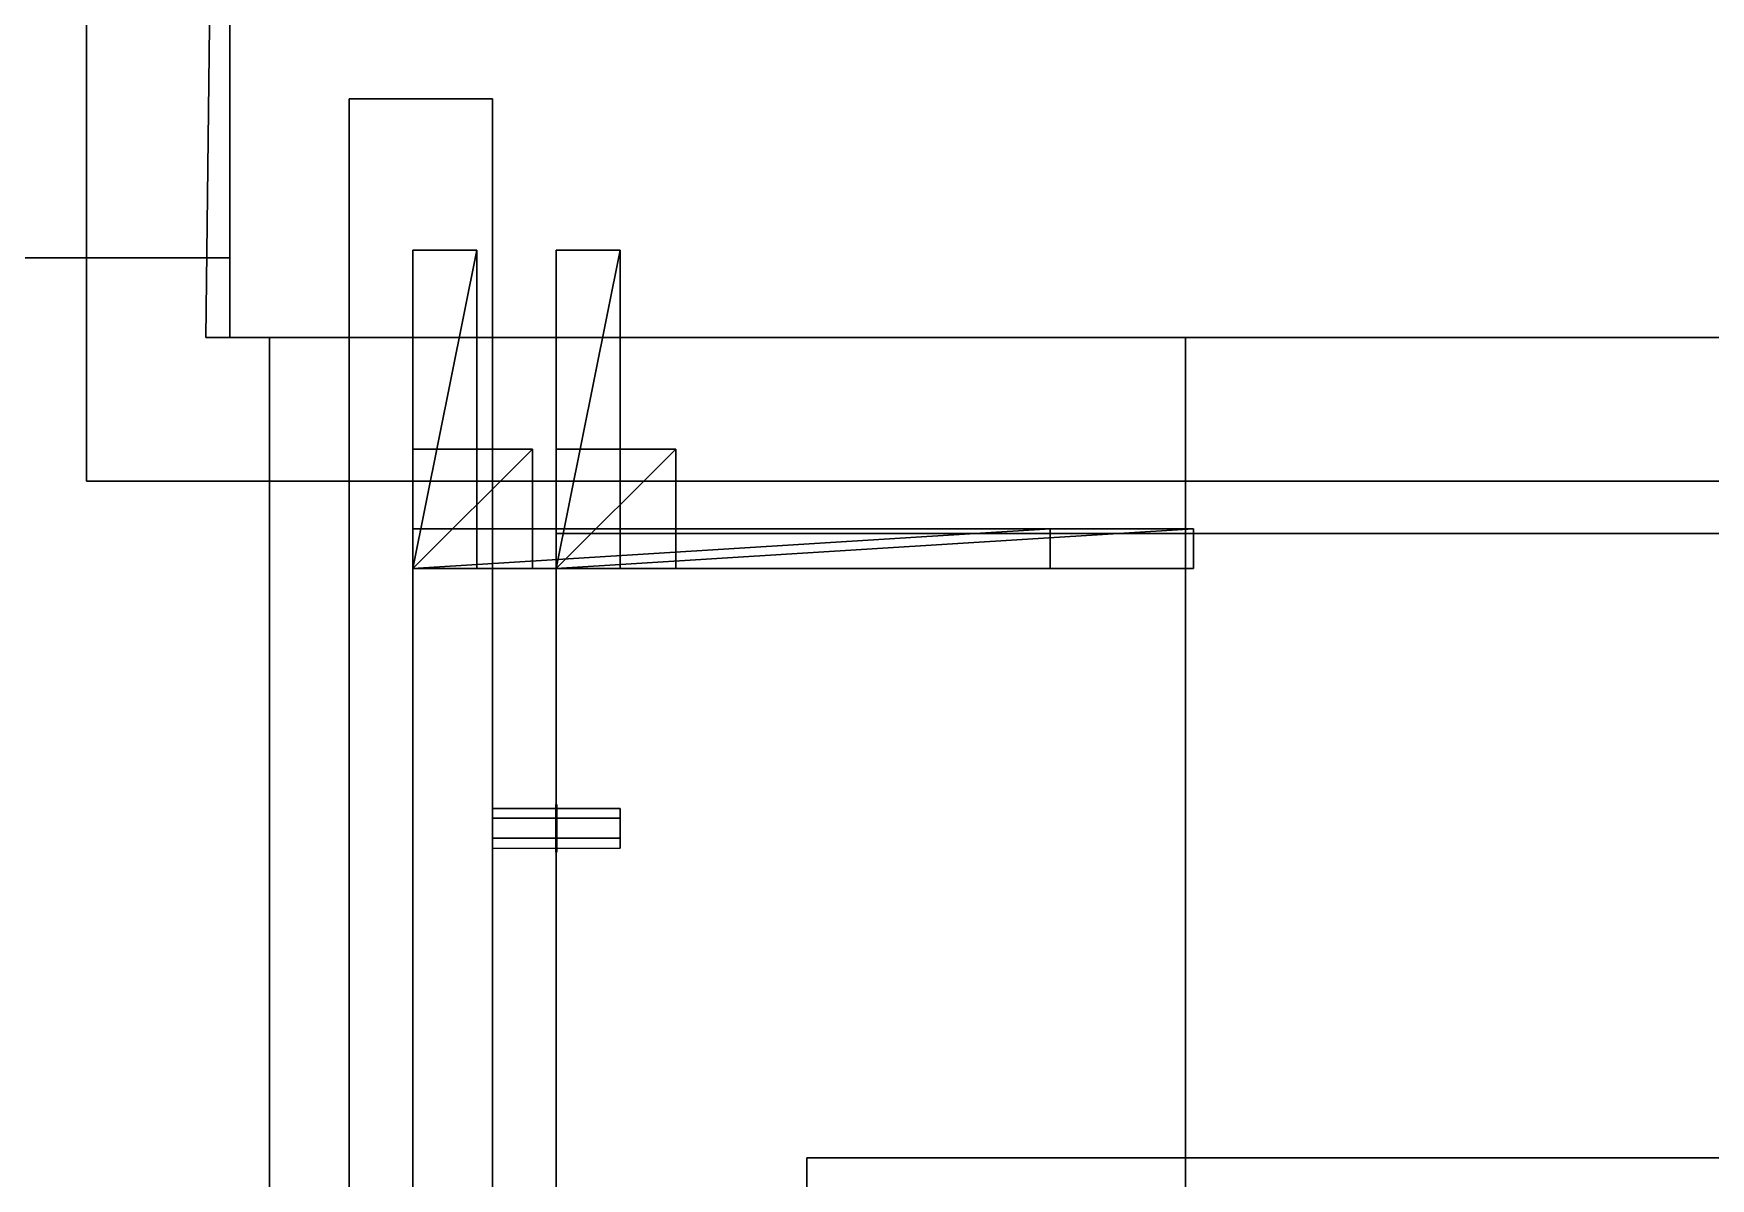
# Model space of a CAD drawing. Extents: x 0 to 6014, y -2463 to 0.
# Drawn here: x 908.4 to 1118.9, y -535.6 to -391.8 of the extents above; entities that cross this region are included whole.
import ezdxf

# ---------------------------------------------------------------- set-up
doc = ezdxf.new("R2010")
doc.units = 0
for name, color, linetype in [('LAYER0', 7, 'CONTINUOUS'), ('LAYER1', 7, 'CONTINUOUS'), ('LAYER280', 251, 'CONTINUOUS'), ('LAYER281', 251, 'CONTINUOUS'), ('LAYER292', 34, 'CONTINUOUS'), ('LAYER301', 34, 'CONTINUOUS'), ('LAYER302', 34, 'CONTINUOUS'), ('LAYER303', 34, 'CONTINUOUS'), ('LAYER305', 2, 'CONTINUOUS'), ('LAYER306', 39, 'CONTINUOUS'), ('LAYER307', 253, 'CONTINUOUS'), ('LAYER308', 253, 'CONTINUOUS'), ('LAYER309', 253, 'CONTINUOUS'), ('LAYER310', 253, 'CONTINUOUS'), ('LAYER311', 253, 'CONTINUOUS'), ('LAYER312', 253, 'CONTINUOUS'), ('LAYER327', 7, 'CONTINUOUS'), ('LAYER328', 34, 'CONTINUOUS'), ('LAYER380', 34, 'CONTINUOUS'), ('LAYER383', 7, 'CONTINUOUS'), ('LAYER394', 7, 'CONTINUOUS'), ('LAYER395', 2, 'CONTINUOUS'), ('LAYER396', 7, 'CONTINUOUS'), ('LAYER397', 253, 'CONTINUOUS'), ('LAYER398', 253, 'CONTINUOUS'), ('LAYER399', 253, 'CONTINUOUS'), ('LAYER400', 253, 'CONTINUOUS'), ('LAYER401', 253, 'CONTINUOUS'), ('LAYER402', 253, 'CONTINUOUS'), ('LAYER403', 7, 'CONTINUOUS'), ('LAYER406', 7, 'CONTINUOUS'), ('LAYER407', 7, 'CONTINUOUS'), ('LAYER409', 254, 'CONTINUOUS'), ('LAYER422', 250, 'CONTINUOUS'), ('LAYER565', 7, 'CONTINUOUS'), ('LAYER568', 7, 'CONTINUOUS')]:
    doc.layers.add(name, color=color, linetype=linetype)

msp = doc.modelspace()

# ---------------------------------------------------------------- linework, layer by layer
at = {"layer": 'LAYER0'}
for points, invisible_edges in [([(1065, -20), (0, -1850), (0, -20), (1065, -20)], 1), ([(0, -1850), (1065, -20), (1065, -275), (0, -1850)], 5), ([(2107, -1850, 5), (0, -20, 5), (0, -1850, 5), (2107, -1850, 5)], 1), ([(0, -20, 5), (2107, -1850, 5), (1065, -275, 5), (0, -20, 5)], 7), ([(0, -1850), (1065, -275), (2107, -1850), (0, -1850)], 3), ([(2107, -1850), (1065, -275), (1510, -275), (2107, -1850)], 5), ([(1065, -275, 5), (2107, -1850, 5), (1510, -275, 5), (1065, -275, 5)], 3)]:
    msp.add_3dface(points, dxfattribs=dict(at, invisible_edges=invisible_edges))
at = {"layer": 'LAYER1'}
for points, invisible_edges in [([(933, -170, 5), (1083, -20, 5), (933, -430, 5), (933, -170, 5)], 3), ([(933, -430, 5), (1083, -20, 5), (1083, -280, 5), (933, -430, 5)], 5), ([(933, -170, 2554), (933, -430, 5), (933, -430, 2554), (933, -170, 2554)], 1), ([(933, -430, 5), (933, -170, 2554), (933, -170, 5), (933, -430, 5)], 1), ([(933, -430, 5), (1083, -280, 5), (1658, -430, 5), (933, -430, 5)], 3), ([(1658, -430, 5), (1083, -280, 5), (1508, -280, 5), (1658, -430, 5)], 5), ([(1658, -430, 2554), (933, -430, 5), (1658, -430, 5), (1658, -430, 2554)], 1), ([(933, -430, 5), (1658, -430, 2554), (933, -430, 2554), (933, -430, 5)], 1)]:
    msp.add_3dface(points, dxfattribs=dict(at, invisible_edges=invisible_edges))
at = {"layer": 'LAYER280', "invisible_edges": 1}
for points in [[(933, -170, 1505), (253, -420, 1505), (253, -170, 1505), (933, -170, 1505)], [(253, -420, 1505), (933, -170, 1505), (933, -420, 1505), (253, -420, 1505)], [(933, -420, 1530), (253, -170, 1530), (253, -420, 1530), (933, -420, 1530)], [(253, -170, 1530), (933, -420, 1530), (933, -170, 1530), (253, -170, 1530)], [(933, -170, 1505), (933, -420, 1530), (933, -420, 1505), (933, -170, 1505)], [(933, -420, 1530), (933, -170, 1505), (933, -170, 1530), (933, -420, 1530)], [(933, -420, 1530), (253, -420, 1505), (933, -420, 1505), (933, -420, 1530)], [(253, -420, 1505), (933, -420, 1530), (253, -420, 1530), (253, -420, 1505)]]:
    msp.add_3dface(points, dxfattribs=at)
at = {"layer": 'LAYER281', "invisible_edges": 1}
for points in [[(933, -170, 1930), (253, -420, 1930), (253, -170, 1930), (933, -170, 1930)], [(253, -420, 1930), (933, -170, 1930), (933, -420, 1930), (253, -420, 1930)], [(933, -420, 1955), (253, -170, 1955), (253, -420, 1955), (933, -420, 1955)], [(253, -170, 1955), (933, -420, 1955), (933, -170, 1955), (253, -170, 1955)], [(933, -170, 1930), (933, -420, 1955), (933, -420, 1930), (933, -170, 1930)], [(933, -420, 1955), (933, -170, 1930), (933, -170, 1955), (933, -420, 1955)], [(933, -420, 1955), (253, -420, 1930), (933, -420, 1930), (933, -420, 1955)], [(253, -420, 1930), (933, -420, 1955), (253, -420, 1955), (253, -420, 1930)]]:
    msp.add_3dface(points, dxfattribs=at)
at = {"layer": 'LAYER292', "invisible_edges": 1}
for points in [[(1640, -430, 2364), (956, -430, 2244), (956, -430, 2364), (1640, -430, 2364)], [(956, -430, 2244), (1640, -430, 2364), (1640, -430, 2244), (956, -430, 2244)], [(956, -448, 2364), (956, -430, 2244), (956, -448, 2244), (956, -448, 2364)], [(956, -430, 2244), (956, -448, 2364), (956, -430, 2364), (956, -430, 2244)], [(1640, -448, 2244), (956, -430, 2244), (1640, -430, 2244), (1640, -448, 2244)], [(956, -430, 2244), (1640, -448, 2244), (956, -448, 2244), (956, -430, 2244)], [(956, -448, 2364), (1640, -430, 2364), (956, -430, 2364), (956, -448, 2364)], [(1640, -430, 2364), (956, -448, 2364), (1640, -448, 2364), (1640, -430, 2364)], [(1640, -448, 2244), (956, -448, 2364), (956, -448, 2244), (1640, -448, 2244)], [(956, -448, 2364), (1640, -448, 2244), (1640, -448, 2364), (956, -448, 2364)]]:
    msp.add_3dface(points, dxfattribs=at)
at = {"layer": 'LAYER301', "invisible_edges": 1}
for points in [[(1640, -430, 1373), (956, -630, 1373), (956, -430, 1373), (1640, -430, 1373)], [(956, -630, 1373), (1640, -430, 1373), (1640, -630, 1373), (956, -630, 1373)], [(956, -430, 1391), (956, -630, 1373), (956, -630, 1391), (956, -430, 1391)], [(956, -630, 1373), (956, -430, 1391), (956, -430, 1373), (956, -630, 1373)], [(956, -430, 1391), (1640, -430, 1373), (956, -430, 1373), (956, -430, 1391)], [(1640, -430, 1373), (956, -430, 1391), (1640, -430, 1391), (1640, -430, 1373)], [(1640, -630, 1391), (956, -430, 1391), (956, -630, 1391), (1640, -630, 1391)], [(956, -430, 1391), (1640, -630, 1391), (1640, -430, 1391), (956, -430, 1391)]]:
    msp.add_3dface(points, dxfattribs=at)
at = {"layer": 'LAYER302', "invisible_edges": 1}
for points in [[(956, -430, 2382), (1640, -630, 2382), (1640, -430, 2382), (956, -430, 2382)], [(1640, -630, 2382), (956, -430, 2382), (956, -630, 2382), (1640, -630, 2382)], [(956, -430, 2382), (956, -630, 2364), (956, -630, 2382), (956, -430, 2382)], [(956, -630, 2364), (956, -430, 2382), (956, -430, 2364), (956, -630, 2364)], [(1640, -430, 2364), (956, -430, 2382), (1640, -430, 2382), (1640, -430, 2364)], [(956, -430, 2382), (1640, -430, 2364), (956, -430, 2364), (956, -430, 2382)], [(956, -630, 2364), (1640, -430, 2364), (1640, -630, 2364), (956, -630, 2364)], [(1640, -430, 2364), (956, -630, 2364), (956, -430, 2364), (1640, -430, 2364)]]:
    msp.add_3dface(points, dxfattribs=at)
at = {"layer": 'LAYER303', "invisible_edges": 1}
for points in [[(938, -430, 1372), (956, -630, 1372), (938, -630, 1372), (938, -430, 1372)], [(956, -630, 1372), (938, -430, 1372), (956, -430, 1372), (956, -630, 1372)], [(956, -430, 2383), (938, -630, 2383), (956, -630, 2383), (956, -430, 2383)], [(938, -630, 2383), (956, -430, 2383), (938, -430, 2383), (938, -630, 2383)], [(938, -430, 1372), (956, -430, 2383), (956, -430, 1372), (938, -430, 1372)], [(956, -430, 2383), (938, -430, 1372), (938, -430, 2383), (956, -430, 2383)], [(938, -630, 2383), (938, -430, 1372), (938, -630, 1372), (938, -630, 2383)], [(938, -430, 1372), (938, -630, 2383), (938, -430, 2383), (938, -430, 1372)], [(956, -430, 2383), (956, -630, 1372), (956, -430, 1372), (956, -430, 2383)], [(956, -630, 1372), (956, -430, 2383), (956, -630, 2383), (956, -630, 1372)]]:
    msp.add_3dface(points, dxfattribs=at)
at = {"layer": 'LAYER305'}
for points in [[(1036, -459, 2341), (1036, -454, 2341), (956, -459, 2341), (1036, -459, 2341)], [(956, -459, 2341), (1036, -454, 2341), (956, -454, 2341), (956, -459, 2341)], [(956, -459, 2341), (956, -454, 2341), (956, -459, 2318), (956, -459, 2341)], [(956, -459, 2318), (956, -454, 2341), (956, -454, 2318), (956, -459, 2318)], [(1036, -459, 2318), (956, -459, 2318), (1036, -454, 2318), (1036, -459, 2318)], [(1036, -454, 2318), (956, -459, 2318), (956, -454, 2318), (1036, -454, 2318)], [(1036, -454, 2318), (956, -454, 2318), (1036, -454, 2341), (1036, -454, 2318)], [(1036, -454, 2341), (956, -454, 2318), (956, -454, 2341), (1036, -454, 2341)], [(1036, -459, 2318), (1036, -454, 2318), (1036, -459, 2341), (1036, -459, 2318)], [(1036, -459, 2341), (1036, -454, 2318), (1036, -454, 2341), (1036, -459, 2341)], [(1036, -459, 2341), (956, -459, 2341), (1036, -459, 2318), (1036, -459, 2341)], [(1036, -459, 2318), (956, -459, 2341), (956, -459, 2318), (1036, -459, 2318)]]:
    msp.add_3dface(points, dxfattribs=at)
at = {"layer": 'LAYER306', "invisible_edges": 1}
for points in [[(956, -454, 2341), (1036, -459, 2341), (1036, -454, 2341), (956, -454, 2341)], [(1036, -459, 2341), (956, -454, 2341), (956, -459, 2341), (1036, -459, 2341)], [(956, -459, 2318), (1036, -454, 2318), (1036, -459, 2318), (956, -459, 2318)], [(1036, -454, 2318), (956, -459, 2318), (956, -454, 2318), (1036, -454, 2318)], [(956, -454, 2341), (956, -459, 2318), (956, -459, 2341), (956, -454, 2341)], [(956, -459, 2318), (956, -454, 2341), (956, -454, 2318), (956, -459, 2318)], [(1036, -454, 2318), (956, -454, 2341), (1036, -454, 2341), (1036, -454, 2318)], [(956, -454, 2341), (1036, -454, 2318), (956, -454, 2318), (956, -454, 2341)], [(1036, -454, 2318), (1036, -459, 2341), (1036, -459, 2318), (1036, -454, 2318)], [(1036, -459, 2341), (1036, -454, 2318), (1036, -454, 2341), (1036, -459, 2341)], [(956, -459, 2318), (1036, -459, 2341), (956, -459, 2341), (956, -459, 2318)], [(1036, -459, 2341), (956, -459, 2318), (1036, -459, 2318), (1036, -459, 2341)]]:
    msp.add_3dface(points, dxfattribs=at)
at = {"layer": 'LAYER307'}
for points in [[(971, -459, 2341), (971, -444, 2341), (956, -459, 2341), (971, -459, 2341)], [(956, -459, 2341), (971, -444, 2341), (956, -444, 2341), (956, -459, 2341)], [(956, -459, 2341), (956, -444, 2341), (956, -459, 2326), (956, -459, 2341)], [(956, -459, 2326), (956, -444, 2341), (956, -444, 2326), (956, -459, 2326)], [(971, -459, 2326), (956, -459, 2326), (971, -444, 2326), (971, -459, 2326)], [(971, -444, 2326), (956, -459, 2326), (956, -444, 2326), (971, -444, 2326)], [(971, -444, 2326), (956, -444, 2326), (971, -444, 2341), (971, -444, 2326)], [(971, -444, 2341), (956, -444, 2326), (956, -444, 2341), (971, -444, 2341)], [(971, -459, 2326), (971, -444, 2326), (971, -459, 2341), (971, -459, 2326)], [(971, -459, 2341), (971, -444, 2326), (971, -444, 2341), (971, -459, 2341)], [(971, -459, 2341), (956, -459, 2341), (971, -459, 2326), (971, -459, 2341)], [(971, -459, 2326), (956, -459, 2341), (956, -459, 2326), (971, -459, 2326)]]:
    msp.add_3dface(points, dxfattribs=at)
at = {"layer": 'LAYER308'}
for points in [[(971, -459, 2341), (971, -444, 2341), (956, -459, 2341), (971, -459, 2341)], [(956, -459, 2341), (971, -444, 2341), (956, -444, 2341), (956, -459, 2341)], [(956, -459, 2341), (956, -444, 2341), (956, -459, 2326), (956, -459, 2341)], [(956, -459, 2326), (956, -444, 2341), (956, -444, 2326), (956, -459, 2326)], [(971, -459, 2326), (956, -459, 2326), (971, -444, 2326), (971, -459, 2326)], [(971, -444, 2326), (956, -459, 2326), (956, -444, 2326), (971, -444, 2326)], [(971, -444, 2326), (956, -444, 2326), (971, -444, 2341), (971, -444, 2326)], [(971, -444, 2341), (956, -444, 2326), (956, -444, 2341), (971, -444, 2341)], [(971, -459, 2326), (971, -444, 2326), (971, -459, 2341), (971, -459, 2326)], [(971, -459, 2341), (971, -444, 2326), (971, -444, 2341), (971, -459, 2341)], [(971, -459, 2341), (956, -459, 2341), (971, -459, 2326), (971, -459, 2341)], [(971, -459, 2326), (956, -459, 2341), (956, -459, 2326), (971, -459, 2326)]]:
    msp.add_3dface(points, dxfattribs=at)
at = {"layer": 'LAYER309'}
for points in [[(971, -459, 2341), (971, -444, 2341), (956, -459, 2341), (971, -459, 2341)], [(956, -459, 2341), (971, -444, 2341), (956, -444, 2341), (956, -459, 2341)], [(956, -459, 2341), (956, -444, 2341), (956, -459, 2326), (956, -459, 2341)], [(956, -459, 2326), (956, -444, 2341), (956, -444, 2326), (956, -459, 2326)], [(971, -459, 2326), (956, -459, 2326), (971, -444, 2326), (971, -459, 2326)], [(971, -444, 2326), (956, -459, 2326), (956, -444, 2326), (971, -444, 2326)], [(971, -444, 2326), (956, -444, 2326), (971, -444, 2341), (971, -444, 2326)], [(971, -444, 2341), (956, -444, 2326), (956, -444, 2341), (971, -444, 2341)], [(971, -459, 2326), (971, -444, 2326), (971, -459, 2341), (971, -459, 2326)], [(971, -459, 2341), (971, -444, 2326), (971, -444, 2341), (971, -459, 2341)], [(971, -459, 2341), (956, -459, 2341), (971, -459, 2326), (971, -459, 2341)], [(971, -459, 2326), (956, -459, 2341), (956, -459, 2326), (971, -459, 2326)]]:
    msp.add_3dface(points, dxfattribs=at)
at = {"layer": 'LAYER310'}
for points in [[(971, -459, 2341), (971, -444, 2341), (956, -459, 2341), (971, -459, 2341)], [(956, -459, 2341), (971, -444, 2341), (956, -444, 2341), (956, -459, 2341)], [(956, -459, 2341), (956, -444, 2341), (956, -459, 2326), (956, -459, 2341)], [(956, -459, 2326), (956, -444, 2341), (956, -444, 2326), (956, -459, 2326)], [(971, -459, 2326), (956, -459, 2326), (971, -444, 2326), (971, -459, 2326)], [(971, -444, 2326), (956, -459, 2326), (956, -444, 2326), (971, -444, 2326)], [(971, -444, 2326), (956, -444, 2326), (971, -444, 2341), (971, -444, 2326)], [(971, -444, 2341), (956, -444, 2326), (956, -444, 2341), (971, -444, 2341)], [(971, -459, 2326), (971, -444, 2326), (971, -459, 2341), (971, -459, 2326)], [(971, -459, 2341), (971, -444, 2326), (971, -444, 2341), (971, -459, 2341)], [(971, -459, 2341), (956, -459, 2341), (971, -459, 2326), (971, -459, 2341)], [(971, -459, 2326), (956, -459, 2341), (956, -459, 2326), (971, -459, 2326)]]:
    msp.add_3dface(points, dxfattribs=at)
at = {"layer": 'LAYER311'}
for points in [[(964, -459, 2341), (964, -419, 2341), (956, -459, 2341), (964, -459, 2341)], [(956, -459, 2341), (964, -419, 2341), (956, -419, 2341), (956, -459, 2341)], [(956, -459, 2341), (956, -419, 2341), (956, -459, 2333), (956, -459, 2341)], [(956, -459, 2333), (956, -419, 2341), (956, -419, 2333), (956, -459, 2333)], [(964, -459, 2333), (956, -459, 2333), (964, -419, 2333), (964, -459, 2333)], [(964, -419, 2333), (956, -459, 2333), (956, -419, 2333), (964, -419, 2333)], [(964, -419, 2333), (956, -419, 2333), (964, -419, 2341), (964, -419, 2333)], [(964, -419, 2341), (956, -419, 2333), (956, -419, 2341), (964, -419, 2341)], [(964, -459, 2333), (964, -419, 2333), (964, -459, 2341), (964, -459, 2333)], [(964, -459, 2341), (964, -419, 2333), (964, -419, 2341), (964, -459, 2341)], [(964, -459, 2341), (956, -459, 2341), (964, -459, 2333), (964, -459, 2341)], [(964, -459, 2333), (956, -459, 2341), (956, -459, 2333), (964, -459, 2333)]]:
    msp.add_3dface(points, dxfattribs=at)
at = {"layer": 'LAYER312'}
for points in [[(1036, -459, 2341), (1036, -454, 2341), (956, -459, 2341), (1036, -459, 2341)], [(956, -459, 2341), (1036, -454, 2341), (956, -454, 2341), (956, -459, 2341)], [(956, -459, 2341), (956, -454, 2341), (956, -459, 2325), (956, -459, 2341)], [(956, -459, 2325), (956, -454, 2341), (956, -454, 2325), (956, -459, 2325)], [(1036, -459, 2325), (956, -459, 2325), (1036, -454, 2325), (1036, -459, 2325)], [(1036, -454, 2325), (956, -459, 2325), (956, -454, 2325), (1036, -454, 2325)], [(1036, -454, 2325), (956, -454, 2325), (1036, -454, 2341), (1036, -454, 2325)], [(1036, -454, 2341), (956, -454, 2325), (956, -454, 2341), (1036, -454, 2341)], [(1036, -459, 2325), (1036, -454, 2325), (1036, -459, 2341), (1036, -459, 2325)], [(1036, -459, 2341), (1036, -454, 2325), (1036, -454, 2341), (1036, -459, 2341)], [(1036, -459, 2341), (956, -459, 2341), (1036, -459, 2325), (1036, -459, 2341)], [(1036, -459, 2325), (956, -459, 2341), (956, -459, 2325), (1036, -459, 2325)]]:
    msp.add_3dface(points, dxfattribs=at)
at = {"layer": 'LAYER327', "invisible_edges": 1}
for points in [[(1053, -430, 1495), (1423, -430, 2065), (1423, -430, 1495), (1053, -430, 1495)], [(1423, -430, 2065), (1053, -430, 1495), (1053, -430, 2065), (1423, -430, 2065)], [(1053, -595, 2065), (1423, -430, 2065), (1053, -430, 2065), (1053, -595, 2065)], [(1423, -430, 2065), (1053, -595, 2065), (1423, -595, 2065), (1423, -430, 2065)], [(1053, -430, 1495), (1053, -595, 2065), (1053, -430, 2065), (1053, -430, 1495)], [(1053, -595, 2065), (1053, -430, 1495), (1053, -595, 1495), (1053, -595, 2065)], [(1423, -595, 1495), (1053, -430, 1495), (1423, -430, 1495), (1423, -595, 1495)], [(1053, -430, 1495), (1423, -595, 1495), (1053, -595, 1495), (1053, -430, 1495)]]:
    msp.add_3dface(points, dxfattribs=at)
at = {"layer": 'LAYER328', "invisible_edges": 1}
for points in [[(948, -400, 2345), (948, -612, 2285), (948, -612, 2345), (948, -400, 2345)], [(948, -612, 2285), (948, -400, 2345), (948, -400, 2285), (948, -612, 2285)], [(966, -400, 2285), (948, -612, 2285), (948, -400, 2285), (966, -400, 2285)], [(948, -612, 2285), (966, -400, 2285), (966, -612, 2285), (948, -612, 2285)], [(948, -400, 2345), (966, -400, 2285), (948, -400, 2285), (948, -400, 2345)], [(966, -400, 2285), (948, -400, 2345), (966, -400, 2345), (966, -400, 2285)], [(966, -612, 2345), (948, -400, 2345), (948, -612, 2345), (966, -612, 2345)], [(948, -400, 2345), (966, -612, 2345), (966, -400, 2345), (948, -400, 2345)], [(966, -400, 2285), (966, -612, 2345), (966, -612, 2285), (966, -400, 2285)], [(966, -612, 2345), (966, -400, 2285), (966, -400, 2345), (966, -612, 2345)]]:
    msp.add_3dface(points, dxfattribs=at)
at = {"layer": 'LAYER380', "invisible_edges": 1}
for points in [[(1658, -430, 2383), (938, -630, 2383), (938, -430, 2383), (1658, -430, 2383)], [(938, -630, 2383), (1658, -430, 2383), (1658, -630, 2383), (938, -630, 2383)], [(938, -430, 2401), (938, -630, 2383), (938, -630, 2401), (938, -430, 2401)], [(938, -630, 2383), (938, -430, 2401), (938, -430, 2383), (938, -630, 2383)], [(938, -430, 2401), (1658, -430, 2383), (938, -430, 2383), (938, -430, 2401)], [(1658, -430, 2383), (938, -430, 2401), (1658, -430, 2401), (1658, -430, 2383)], [(1658, -630, 2401), (938, -430, 2401), (938, -630, 2401), (1658, -630, 2401)], [(938, -430, 2401), (1658, -630, 2401), (1658, -430, 2401), (938, -430, 2401)]]:
    msp.add_3dface(points, dxfattribs=at)
at = {"layer": 'LAYER383'}
for points, invisible_edges in [([(1005.45, -532.96, 895), (150, -170, 895), (3455, -170, 895), (1005.45, -532.96, 895)], 5), ([(150, -170, 895), (1005.45, -532.96, 895), (150, -833, 895), (150, -170, 895)], 3), ([(1005.45, -532.96, 915), (150, -170, 915), (1005.45, -762.3, 915), (1005.45, -532.96, 915)], 3), ([(150, -170, 915), (1005.45, -532.96, 915), (3455, -170, 915), (150, -170, 915)], 3), ([(150, -833, 915), (1005.45, -762.3, 915), (150, -170, 915), (150, -833, 915)], 3), ([(1005.45, -532.96, 895), (3455, -170, 895), (1363.41, -532.96, 895), (1005.45, -532.96, 895)], 3), ([(3455, -170, 915), (1005.45, -532.96, 915), (1363.41, -532.96, 915), (3455, -170, 915)], 5), ([(1005.45, -762.3, 895), (150, -833, 895), (1005.45, -532.96, 895), (1005.45, -762.3, 895)], 3)]:
    msp.add_3dface(points, dxfattribs=dict(at, invisible_edges=invisible_edges))
at = {"layer": 'LAYER394', "invisible_edges": 1}
for points in [[(1685, -430, 146), (974, -793, 146), (974, -430, 146), (1685, -430, 146)], [(974, -793, 146), (1685, -430, 146), (1685, -793, 146), (974, -793, 146)], [(974, -430, 164), (974, -793, 146), (974, -793, 164), (974, -430, 164)], [(974, -793, 146), (974, -430, 164), (974, -430, 146), (974, -793, 146)], [(974, -430, 164), (1685, -430, 146), (974, -430, 146), (974, -430, 164)], [(1685, -430, 146), (974, -430, 164), (1685, -430, 164), (1685, -430, 146)], [(1685, -793, 164), (974, -430, 164), (974, -793, 164), (1685, -793, 164)], [(974, -430, 164), (1685, -793, 164), (1685, -430, 164), (974, -430, 164)]]:
    msp.add_3dface(points, dxfattribs=at)
at = {"layer": 'LAYER395'}
for points in [[(1054, -459, 854), (1054, -454, 854), (974, -459, 854), (1054, -459, 854)], [(974, -459, 854), (1054, -454, 854), (974, -454, 854), (974, -459, 854)], [(974, -459, 854), (974, -454, 854), (974, -459, 831), (974, -459, 854)], [(974, -459, 831), (974, -454, 854), (974, -454, 831), (974, -459, 831)], [(1054, -459, 831), (974, -459, 831), (1054, -454, 831), (1054, -459, 831)], [(1054, -454, 831), (974, -459, 831), (974, -454, 831), (1054, -454, 831)], [(1054, -454, 831), (974, -454, 831), (1054, -454, 854), (1054, -454, 831)], [(1054, -454, 854), (974, -454, 831), (974, -454, 854), (1054, -454, 854)], [(1054, -459, 831), (1054, -454, 831), (1054, -459, 854), (1054, -459, 831)], [(1054, -459, 854), (1054, -454, 831), (1054, -454, 854), (1054, -459, 854)], [(1054, -459, 854), (974, -459, 854), (1054, -459, 831), (1054, -459, 854)], [(1054, -459, 831), (974, -459, 854), (974, -459, 831), (1054, -459, 831)]]:
    msp.add_3dface(points, dxfattribs=at)
at = {"layer": 'LAYER396', "invisible_edges": 1}
for points in [[(974, -454, 854), (1054, -459, 854), (1054, -454, 854), (974, -454, 854)], [(1054, -459, 854), (974, -454, 854), (974, -459, 854), (1054, -459, 854)], [(974, -459, 831), (1054, -454, 831), (1054, -459, 831), (974, -459, 831)], [(1054, -454, 831), (974, -459, 831), (974, -454, 831), (1054, -454, 831)], [(974, -454, 854), (974, -459, 831), (974, -459, 854), (974, -454, 854)], [(974, -459, 831), (974, -454, 854), (974, -454, 831), (974, -459, 831)], [(1054, -454, 831), (974, -454, 854), (1054, -454, 854), (1054, -454, 831)], [(974, -454, 854), (1054, -454, 831), (974, -454, 831), (974, -454, 854)], [(1054, -454, 831), (1054, -459, 854), (1054, -459, 831), (1054, -454, 831)], [(1054, -459, 854), (1054, -454, 831), (1054, -454, 854), (1054, -459, 854)], [(974, -459, 831), (1054, -459, 854), (974, -459, 854), (974, -459, 831)], [(1054, -459, 854), (974, -459, 831), (1054, -459, 831), (1054, -459, 854)]]:
    msp.add_3dface(points, dxfattribs=at)
at = {"layer": 'LAYER397'}
for points in [[(989, -459, 854), (989, -444, 854), (974, -459, 854), (989, -459, 854)], [(974, -459, 854), (989, -444, 854), (974, -444, 854), (974, -459, 854)], [(974, -459, 854), (974, -444, 854), (974, -459, 839), (974, -459, 854)], [(974, -459, 839), (974, -444, 854), (974, -444, 839), (974, -459, 839)], [(989, -459, 839), (974, -459, 839), (989, -444, 839), (989, -459, 839)], [(989, -444, 839), (974, -459, 839), (974, -444, 839), (989, -444, 839)], [(989, -444, 839), (974, -444, 839), (989, -444, 854), (989, -444, 839)], [(989, -444, 854), (974, -444, 839), (974, -444, 854), (989, -444, 854)], [(989, -459, 839), (989, -444, 839), (989, -459, 854), (989, -459, 839)], [(989, -459, 854), (989, -444, 839), (989, -444, 854), (989, -459, 854)], [(989, -459, 854), (974, -459, 854), (989, -459, 839), (989, -459, 854)], [(989, -459, 839), (974, -459, 854), (974, -459, 839), (989, -459, 839)]]:
    msp.add_3dface(points, dxfattribs=at)
at = {"layer": 'LAYER398'}
for points in [[(989, -459, 854), (989, -444, 854), (974, -459, 854), (989, -459, 854)], [(974, -459, 854), (989, -444, 854), (974, -444, 854), (974, -459, 854)], [(974, -459, 854), (974, -444, 854), (974, -459, 839), (974, -459, 854)], [(974, -459, 839), (974, -444, 854), (974, -444, 839), (974, -459, 839)], [(989, -459, 839), (974, -459, 839), (989, -444, 839), (989, -459, 839)], [(989, -444, 839), (974, -459, 839), (974, -444, 839), (989, -444, 839)], [(989, -444, 839), (974, -444, 839), (989, -444, 854), (989, -444, 839)], [(989, -444, 854), (974, -444, 839), (974, -444, 854), (989, -444, 854)], [(989, -459, 839), (989, -444, 839), (989, -459, 854), (989, -459, 839)], [(989, -459, 854), (989, -444, 839), (989, -444, 854), (989, -459, 854)], [(989, -459, 854), (974, -459, 854), (989, -459, 839), (989, -459, 854)], [(989, -459, 839), (974, -459, 854), (974, -459, 839), (989, -459, 839)]]:
    msp.add_3dface(points, dxfattribs=at)
at = {"layer": 'LAYER399'}
for points in [[(989, -459, 854), (989, -444, 854), (974, -459, 854), (989, -459, 854)], [(974, -459, 854), (989, -444, 854), (974, -444, 854), (974, -459, 854)], [(974, -459, 854), (974, -444, 854), (974, -459, 839), (974, -459, 854)], [(974, -459, 839), (974, -444, 854), (974, -444, 839), (974, -459, 839)], [(989, -459, 839), (974, -459, 839), (989, -444, 839), (989, -459, 839)], [(989, -444, 839), (974, -459, 839), (974, -444, 839), (989, -444, 839)], [(989, -444, 839), (974, -444, 839), (989, -444, 854), (989, -444, 839)], [(989, -444, 854), (974, -444, 839), (974, -444, 854), (989, -444, 854)], [(989, -459, 839), (989, -444, 839), (989, -459, 854), (989, -459, 839)], [(989, -459, 854), (989, -444, 839), (989, -444, 854), (989, -459, 854)], [(989, -459, 854), (974, -459, 854), (989, -459, 839), (989, -459, 854)], [(989, -459, 839), (974, -459, 854), (974, -459, 839), (989, -459, 839)]]:
    msp.add_3dface(points, dxfattribs=at)
at = {"layer": 'LAYER400'}
for points in [[(989, -459, 854), (989, -444, 854), (974, -459, 854), (989, -459, 854)], [(974, -459, 854), (989, -444, 854), (974, -444, 854), (974, -459, 854)], [(974, -459, 854), (974, -444, 854), (974, -459, 839), (974, -459, 854)], [(974, -459, 839), (974, -444, 854), (974, -444, 839), (974, -459, 839)], [(989, -459, 839), (974, -459, 839), (989, -444, 839), (989, -459, 839)], [(989, -444, 839), (974, -459, 839), (974, -444, 839), (989, -444, 839)], [(989, -444, 839), (974, -444, 839), (989, -444, 854), (989, -444, 839)], [(989, -444, 854), (974, -444, 839), (974, -444, 854), (989, -444, 854)], [(989, -459, 839), (989, -444, 839), (989, -459, 854), (989, -459, 839)], [(989, -459, 854), (989, -444, 839), (989, -444, 854), (989, -459, 854)], [(989, -459, 854), (974, -459, 854), (989, -459, 839), (989, -459, 854)], [(989, -459, 839), (974, -459, 854), (974, -459, 839), (989, -459, 839)]]:
    msp.add_3dface(points, dxfattribs=at)
at = {"layer": 'LAYER401'}
for points in [[(982, -459, 854), (982, -419, 854), (974, -459, 854), (982, -459, 854)], [(974, -459, 854), (982, -419, 854), (974, -419, 854), (974, -459, 854)], [(974, -459, 854), (974, -419, 854), (974, -459, 846), (974, -459, 854)], [(974, -459, 846), (974, -419, 854), (974, -419, 846), (974, -459, 846)], [(982, -459, 846), (974, -459, 846), (982, -419, 846), (982, -459, 846)], [(982, -419, 846), (974, -459, 846), (974, -419, 846), (982, -419, 846)], [(982, -419, 846), (974, -419, 846), (982, -419, 854), (982, -419, 846)], [(982, -419, 854), (974, -419, 846), (974, -419, 854), (982, -419, 854)], [(982, -459, 846), (982, -419, 846), (982, -459, 854), (982, -459, 846)], [(982, -459, 854), (982, -419, 846), (982, -419, 854), (982, -459, 854)], [(982, -459, 854), (974, -459, 854), (982, -459, 846), (982, -459, 854)], [(982, -459, 846), (974, -459, 854), (974, -459, 846), (982, -459, 846)]]:
    msp.add_3dface(points, dxfattribs=at)
at = {"layer": 'LAYER402'}
for points in [[(1054, -459, 854), (1054, -454, 854), (974, -459, 854), (1054, -459, 854)], [(974, -459, 854), (1054, -454, 854), (974, -454, 854), (974, -459, 854)], [(974, -459, 854), (974, -454, 854), (974, -459, 838), (974, -459, 854)], [(974, -459, 838), (974, -454, 854), (974, -454, 838), (974, -459, 838)], [(1054, -459, 838), (974, -459, 838), (1054, -454, 838), (1054, -459, 838)], [(1054, -454, 838), (974, -459, 838), (974, -454, 838), (1054, -454, 838)], [(1054, -454, 838), (974, -454, 838), (1054, -454, 854), (1054, -454, 838)], [(1054, -454, 854), (974, -454, 838), (974, -454, 854), (1054, -454, 854)], [(1054, -459, 838), (1054, -454, 838), (1054, -459, 854), (1054, -459, 838)], [(1054, -459, 854), (1054, -454, 838), (1054, -454, 854), (1054, -459, 854)], [(1054, -459, 854), (974, -459, 854), (1054, -459, 838), (1054, -459, 854)], [(1054, -459, 838), (974, -459, 854), (974, -459, 838), (1054, -459, 838)]]:
    msp.add_3dface(points, dxfattribs=at)
at = {"layer": 'LAYER403', "invisible_edges": 1}
for points in [[(956, -430, 145), (974, -793, 145), (956, -793, 145), (956, -430, 145)], [(974, -793, 145), (956, -430, 145), (974, -430, 145), (974, -793, 145)], [(974, -430, 895), (956, -793, 895), (974, -793, 895), (974, -430, 895)], [(956, -793, 895), (974, -430, 895), (956, -430, 895), (956, -793, 895)], [(956, -430, 145), (974, -430, 895), (974, -430, 145), (956, -430, 145)], [(974, -430, 895), (956, -430, 145), (956, -430, 895), (974, -430, 895)], [(956, -793, 895), (956, -430, 145), (956, -793, 145), (956, -793, 895)], [(956, -430, 145), (956, -793, 895), (956, -430, 895), (956, -430, 145)], [(974, -430, 895), (974, -793, 145), (974, -430, 145), (974, -430, 895)], [(974, -793, 145), (974, -430, 895), (974, -793, 895), (974, -793, 145)]]:
    msp.add_3dface(points, dxfattribs=at)
at = {"layer": 'LAYER406', "invisible_edges": 1}
for points in [[(974, -430, 774.5), (1685, -430, 894.5), (1685, -430, 774.5), (974, -430, 774.5)], [(1685, -430, 894.5), (974, -430, 774.5), (974, -430, 894.5), (1685, -430, 894.5)], [(974, -448, 894.5), (1685, -430, 894.5), (974, -430, 894.5), (974, -448, 894.5)], [(1685, -430, 894.5), (974, -448, 894.5), (1685, -448, 894.5), (1685, -430, 894.5)], [(974, -430, 774.5), (974, -448, 894.5), (974, -430, 894.5), (974, -430, 774.5)], [(974, -448, 894.5), (974, -430, 774.5), (974, -448, 774.5), (974, -448, 894.5)], [(1685, -448, 774.5), (974, -430, 774.5), (1685, -430, 774.5), (1685, -448, 774.5)], [(974, -430, 774.5), (1685, -448, 774.5), (974, -448, 774.5), (974, -430, 774.5)], [(974, -448, 894.5), (1685, -448, 774.5), (1685, -448, 894.5), (974, -448, 894.5)], [(1685, -448, 774.5), (974, -448, 894.5), (974, -448, 774.5), (1685, -448, 774.5)]]:
    msp.add_3dface(points, dxfattribs=at)
at = {"layer": 'LAYER407', "invisible_edges": 1}
for points in [[(1685, -454.6, 511), (974, -773, 511), (974, -454.6, 511), (1685, -454.6, 511)], [(974, -773, 511), (1685, -454.6, 511), (1685, -773, 511), (974, -773, 511)], [(974, -454.6, 529), (974, -773, 511), (974, -773, 529), (974, -454.6, 529)], [(974, -773, 511), (974, -454.6, 529), (974, -454.6, 511), (974, -773, 511)], [(974, -454.6, 529), (1685, -454.6, 511), (974, -454.6, 511), (974, -454.6, 529)], [(1685, -454.6, 511), (974, -454.6, 529), (1685, -454.6, 529), (1685, -454.6, 511)], [(1685, -773, 529), (974, -454.6, 529), (974, -773, 529), (1685, -773, 529)], [(974, -454.6, 529), (1685, -773, 529), (1685, -454.6, 529), (974, -454.6, 529)]]:
    msp.add_3dface(points, dxfattribs=at)
at = {"layer": 'LAYER409'}
for points in [[(966, -494.1, 508.5), (966, -489.1, 508.5), (966, -490.35, 510.665), (966, -492.85, 510.665)], [(966, -494.1, 508.5), (966, -492.85, 506.3349), (966, -490.35, 506.3349), (966, -489.1, 508.5)], [(973.95, -488.6, 508.5), (973.95, -494.6, 508.5), (973.95, -493.1, 511.0981), (973.95, -490.1, 511.0981)], [(973.95, -488.6, 508.5), (973.95, -494.6, 508.5), (973.95, -493.1, 505.9019), (973.95, -490.1, 505.9019)], [(974.05, -488.6, 508.5), (974.05, -494.6, 508.5), (974.05, -493.1, 511.0981), (974.05, -490.1, 511.0981)], [(974.05, -488.6, 508.5), (974.05, -494.6, 508.5), (974.05, -493.1, 505.9019), (974.05, -490.1, 505.9019)], [(982, -494.1, 508.5), (982, -489.1, 508.5), (982, -490.35, 510.665), (982, -492.85, 510.665)], [(982, -494.1, 508.5), (982, -492.85, 506.3349), (982, -490.35, 506.3349), (982, -489.1, 508.5)]]:
    msp.add_3dface(points, dxfattribs=at)
at = {"layer": 'LAYER422', "invisible_edges": 1}
for points in [[(938, -430, 145), (956, -815, 145), (938, -815, 145), (938, -430, 145)], [(956, -815, 145), (938, -430, 145), (956, -430, 145), (956, -815, 145)], [(956, -430, 895), (938, -815, 895), (956, -815, 895), (956, -430, 895)], [(938, -815, 895), (956, -430, 895), (938, -430, 895), (938, -815, 895)], [(938, -430, 145), (956, -430, 895), (956, -430, 145), (938, -430, 145)], [(956, -430, 895), (938, -430, 145), (938, -430, 895), (956, -430, 895)], [(938, -815, 895), (938, -430, 145), (938, -815, 145), (938, -815, 895)], [(938, -430, 145), (938, -815, 895), (938, -430, 895), (938, -430, 145)], [(956, -430, 895), (956, -815, 145), (956, -430, 145), (956, -430, 895)], [(956, -815, 145), (956, -430, 895), (956, -815, 895), (956, -815, 145)]]:
    msp.add_3dface(points, dxfattribs=at)
at = {"layer": 'LAYER565'}
for points, invisible_edges in [([(933, -170, 2401), (150, -1700, 2401), (150, -170, 2401), (933, -170, 2401)], 1), ([(150, -1700, 2401), (933, -170, 2401), (930, -430, 2401), (150, -1700, 2401)], 5), ([(930, -1700, 2551), (150, -170, 2551), (150, -1700, 2551), (930, -1700, 2551)], 1), ([(150, -170, 2551), (930, -1700, 2551), (930, -430, 2551), (150, -170, 2551)], 7), ([(150, -170, 2551), (930, -430, 2551), (933, -170, 2551), (150, -170, 2551)], 1), ([(933, -170, 2401), (930, -430, 2551), (930, -430, 2401), (933, -170, 2401)], 1), ([(930, -430, 2551), (933, -170, 2401), (933, -170, 2551), (930, -430, 2551)], 1), ([(930, -430, 2401), (930, -1700, 2401), (150, -1700, 2401), (930, -430, 2401)], 5), ([(1658, -430, 2401), (930, -680, 2401), (930, -430, 2401), (1658, -430, 2401)], 3), ([(930, -680, 2401), (1658, -430, 2401), (1658, -680, 2401), (930, -680, 2401)], 1), ([(930, -1700, 2401), (930, -430, 2401), (930, -680, 2401), (930, -1700, 2401)], 3), ([(930, -430, 2551), (1658, -430, 2401), (930, -430, 2401), (930, -430, 2551)], 1), ([(1658, -430, 2401), (930, -430, 2551), (1658, -430, 2551), (1658, -430, 2401)], 1), ([(1658, -680, 2551), (930, -430, 2551), (930, -680, 2551), (1658, -680, 2551)], 3), ([(930, -430, 2551), (1658, -680, 2551), (1658, -430, 2551), (930, -430, 2551)], 1), ([(930, -430, 2551), (930, -1700, 2551), (930, -680, 2551), (930, -430, 2551)], 5)]:
    msp.add_3dface(points, dxfattribs=dict(at, invisible_edges=invisible_edges))
at = {"layer": 'LAYER568'}
for points, invisible_edges in [([(915, -188, 915), (933, -170, 915), (915, -448, 915), (915, -188, 915)], 3), ([(915, -448, 915), (933, -170, 915), (933, -430, 915), (915, -448, 915)], 5), ([(933, -170, 1525), (915, -188, 1525), (933, -430, 1525), (933, -170, 1525)], 3), ([(933, -170, 915), (933, -430, 1525), (933, -430, 915), (933, -170, 915)], 1), ([(933, -430, 1525), (933, -170, 915), (933, -170, 1525), (933, -430, 1525)], 1), ([(915, -188, 1525), (915, -448, 915), (915, -448, 1525), (915, -188, 1525)], 1), ([(915, -448, 915), (915, -188, 1525), (915, -188, 915), (915, -448, 915)], 1), ([(915, -448, 1525), (933, -430, 1525), (915, -188, 1525), (915, -448, 1525)], 3), ([(915, -448, 915), (933, -430, 915), (1676, -448, 915), (915, -448, 915)], 3), ([(933, -430, 1525), (915, -448, 1525), (1676, -448, 1525), (933, -430, 1525)], 5), ([(1676, -448, 915), (933, -430, 915), (1658, -430, 915), (1676, -448, 915)], 5), ([(933, -430, 1525), (1658, -430, 915), (933, -430, 915), (933, -430, 1525)], 1), ([(1658, -430, 915), (933, -430, 1525), (1658, -430, 1525), (1658, -430, 915)], 1), ([(933, -430, 1525), (1676, -448, 1525), (1658, -430, 1525), (933, -430, 1525)], 3), ([(1676, -448, 1525), (915, -448, 915), (1676, -448, 915), (1676, -448, 1525)], 1), ([(915, -448, 915), (1676, -448, 1525), (915, -448, 1525), (915, -448, 915)], 1)]:
    msp.add_3dface(points, dxfattribs=dict(at, invisible_edges=invisible_edges))

# ---------------------------------------------------------------- meshes
at = {"layer": 'LAYER1'}
mesh = msp.add_polymesh((11, 2), dxfattribs=at)
for k, corner in enumerate([(2257, -1700, 2554), (2257, -2463, 2554), (150, -1700, 2554), (2257, -1700, 2554), (150, -170, 2554), (150, -1700, 2554), (933, -170, 2554), (150, -170, 2554), (933, -430, 2554), (933, -170, 2554), (1658, -430, 2554), (933, -430, 2554), (1658, -160, 2554), (1658, -430, 2554), (4428, -160, 2554), (1658, -160, 2554), (4428, -800, 2554), (4428, -160, 2554), (6013.688, -800, 2554), (4428, -800, 2554), (6013.688, -650, 2554), (4578, -650, 2554)]):
    mesh.set_mesh_vertex(divmod(k, 2), corner)
at = {"layer": 'LAYER409'}
mesh = msp.add_polymesh((2, 6), dxfattribs=dict(at, n_close=True))
for k, corner in enumerate([(982, -494.1, 508.5), (982, -492.85, 510.665), (982, -490.35, 510.665), (982, -489.1, 508.5), (982, -490.35, 506.3349), (982, -492.85, 506.3349), (966, -494.1, 508.5), (966, -492.85, 510.665), (966, -490.35, 510.665), (966, -489.1, 508.5), (966, -490.35, 506.3349), (966, -492.85, 506.3349)]):
    mesh.set_mesh_vertex(divmod(k, 6), corner)
mesh = msp.add_polymesh((2, 6), dxfattribs=dict(at, n_close=True))
for k, corner in enumerate([(974.05, -494.6, 508.5), (974.05, -493.1, 511.0981), (974.05, -490.1, 511.0981), (974.05, -488.6, 508.5), (974.05, -490.1, 505.9019), (974.05, -493.1, 505.9019), (973.95, -494.6, 508.5), (973.95, -493.1, 511.0981), (973.95, -490.1, 511.0981), (973.95, -488.6, 508.5), (973.95, -490.1, 505.9019), (973.95, -493.1, 505.9019)]):
    mesh.set_mesh_vertex(divmod(k, 6), corner)

doc.saveas('drawing.dxf')
